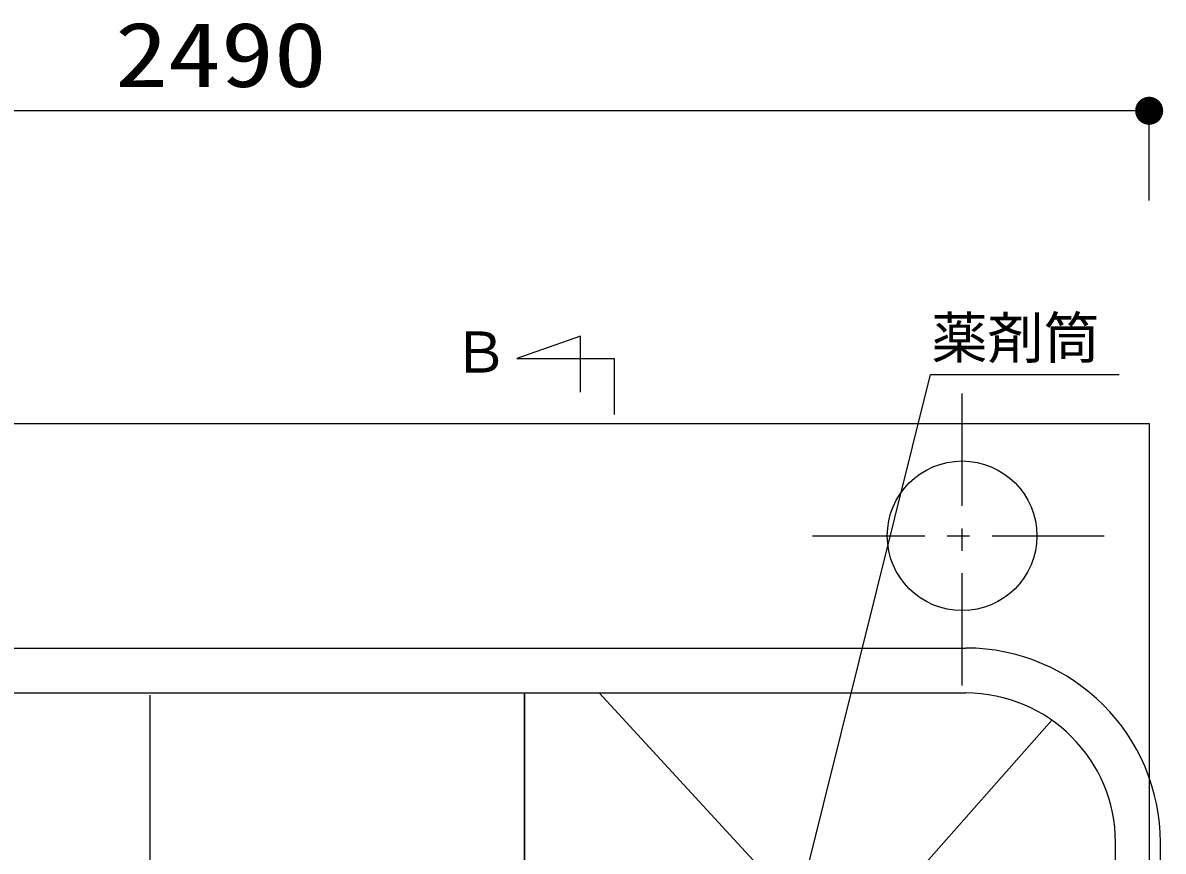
# Model space of a CAD drawing. Units: millimetres, scale not verified. Extents: x -8093 to 8093, y -5792 to 5792.
# Drawn here: x -5215 to -3691, y 1126 to 2233 of the extents above; entities that cross this region are included whole.
import ezdxf
from ezdxf.enums import TextEntityAlignment as Align

# ---------------------------------------------------------------- set-up
doc = ezdxf.new("R2010")
doc.units = ezdxf.units.MM
doc.header["$LTSCALE"] = 30
doc.linetypes.add('CHAIN1', pattern=[8, 5, -1, 1, -1])
for name, color, linetype, lineweight in [('0-1_00クル-フ-0躯体', 3, 'Continuous', 25), ('0-2_00クル-フ-1機器', 2, 'Continuous', 25), ('0-3_00クル-フ-6寸法', 132, 'Continuous', 25)]:
    doc.layers.add(name, color=color, linetype=linetype, lineweight=lineweight)
doc.styles.add('ＭＳ ゴシック', font='')
doc.styles.get('ＭＳ ゴシック').set_extended_font_data('MS Gothic')

msp = doc.modelspace()

# ---------------------------------------------------------------- linework, layer by layer
at = {"layer": '0-1_00クル-フ-0躯体', "color": 4}
for p, q in [((-4242.38, 794.81), (-4001.76, 1762.9)), ((-4001.76, 1762.9), (-3749.29, 1762.9))]:
    msp.add_line(p, q, dxfattribs=at)
at = {"layer": '0-1_00クル-フ-0躯体'}
for p, q in [((-5954.38, 1397.19), (-3954.38, 1397.19)), ((-5954.38, 1337.19), (-3954.38, 1337.19)), ((-5044.38, 137.19), (-5044.38, 1334.18)), ((-4544.38, 1337.19), (-4544.38, 137.19)), ((-4544.38, 1337.19), (-4544.38, 137.19)), ((-4444.38, 1337.19), (-4022.42, 879.07)), ((-4212.65, 879.07), (-3839.42, 1300.85)), ((-3754.38, 337.19), (-3754.38, 1137.19)), ((-3694.38, 337.19), (-3694.38, 1137.19))]:
    msp.add_line(p, q, dxfattribs=at)
for points in [[(-4469.46, 1739.22), (-4469.46, 1814.22), (-4554.46, 1784.22)], [(-4554.46, 1784.22), (-4424.46, 1784.22), (-4424.46, 1709.22)], [(-4544.38, 1337.19), (-4544.38, 137.19), (-4544.38, 1337.19)]]:
    msp.add_lwpolyline(points, dxfattribs=at)
for radius in [260, 200]:
    msp.add_arc((-3954.38, 1137.19), radius, 0, 90, dxfattribs=at)
at = {"layer": '0-2_00クル-フ-1機器', "linetype": 'CHAIN1'}
for p, q in [((-3959.38, 1347.19), (-3959.38, 1747.19)), ((-4159.38, 1547.19), (-3759.38, 1547.19))]:
    msp.add_line(p, q, dxfattribs=at)
at = {"layer": '0-2_00クル-フ-1機器'}
for p, q in [((-6199.38, 1697.19), (-3709.38, 1697.19)), ((-3709.38, 1697.19), (-3709.38, -222.81))]:
    msp.add_line(p, q, dxfattribs=at)
msp.add_circle((-3959.38, 1547.19), 100, dxfattribs=at)
at = {"layer": '0-3_00クル-フ-6寸法', "color": 4}
for p, q in [((-3709.38, 2115.19), (-6199.38, 2115.19)), ((-3709.38, 1995.19), (-3709.38, 2115.19))]:
    msp.add_line(p, q, dxfattribs=at)
at = {"layer": '0-3_00クル-フ-6寸法'}
for points in [[(-3709.38, 2115.19), (-3712.9, 2133.61), (-3710.56, 2133.9)], [(-3709.38, 2115.19), (-3710.56, 2133.9), (-3708.21, 2133.9)], [(-3709.38, 2115.19), (-3708.21, 2133.9), (-3705.87, 2133.61)], [(-3709.38, 2115.19), (-3727.98, 2117.54), (-3727.54, 2119.85)], [(-3709.38, 2115.19), (-3727.54, 2119.85), (-3726.82, 2122.09)], [(-3709.38, 2115.19), (-3726.82, 2122.09), (-3725.81, 2124.22)], [(-3709.38, 2115.19), (-3725.81, 2124.22), (-3724.55, 2126.21)], [(-3709.38, 2115.19), (-3724.55, 2126.21), (-3723.05, 2128.02)], [(-3709.38, 2115.19), (-3723.05, 2128.02), (-3721.33, 2129.64)], [(-3709.38, 2115.19), (-3721.33, 2129.64), (-3719.43, 2131.02)], [(-3709.38, 2115.19), (-3719.43, 2131.02), (-3717.37, 2132.15)], [(-3709.38, 2115.19), (-3717.37, 2132.15), (-3715.18, 2133.02)], [(-3709.38, 2115.19), (-3715.18, 2133.02), (-3712.9, 2133.61)], [(-3709.38, 2115.19), (-3705.87, 2133.61), (-3703.59, 2133.02)], [(-3709.38, 2115.19), (-3703.59, 2133.02), (-3701.4, 2132.15)], [(-3709.38, 2115.19), (-3701.4, 2132.15), (-3699.34, 2131.02)], [(-3709.38, 2115.19), (-3699.34, 2131.02), (-3697.43, 2129.64)], [(-3709.38, 2115.19), (-3697.43, 2129.64), (-3695.71, 2128.02)], [(-3709.38, 2115.19), (-3695.71, 2128.02), (-3694.21, 2126.21)], [(-3709.38, 2115.19), (-3694.21, 2126.21), (-3692.95, 2124.22)], [(-3709.38, 2115.19), (-3692.95, 2124.22), (-3691.95, 2122.09)], [(-3709.38, 2115.19), (-3691.95, 2122.09), (-3691.22, 2119.85)], [(-3709.38, 2115.19), (-3691.22, 2119.85), (-3690.78, 2117.54)], [(-3709.38, 2115.19), (-3728.13, 2115.19), (-3727.98, 2117.54)], [(-3709.38, 2115.19), (-3727.98, 2112.84), (-3728.13, 2115.19)], [(-3709.38, 2115.19), (-3727.54, 2110.53), (-3727.98, 2112.84)], [(-3709.38, 2115.19), (-3726.82, 2108.29), (-3727.54, 2110.53)], [(-3709.38, 2115.19), (-3725.81, 2106.16), (-3726.82, 2108.29)], [(-3709.38, 2115.19), (-3724.55, 2104.17), (-3725.81, 2106.16)], [(-3709.38, 2115.19), (-3723.05, 2102.35), (-3724.55, 2104.17)], [(-3709.38, 2115.19), (-3721.33, 2100.74), (-3723.05, 2102.35)], [(-3709.38, 2115.19), (-3719.43, 2099.36), (-3721.33, 2100.74)], [(-3709.38, 2115.19), (-3717.37, 2098.22), (-3719.43, 2099.36)], [(-3709.38, 2115.19), (-3715.18, 2097.36), (-3717.37, 2098.22)], [(-3709.38, 2115.19), (-3712.9, 2096.77), (-3715.18, 2097.36)], [(-3709.38, 2115.19), (-3710.56, 2096.48), (-3712.9, 2096.77)], [(-3709.38, 2115.19), (-3708.21, 2096.48), (-3710.56, 2096.48)], [(-3709.38, 2115.19), (-3690.78, 2117.54), (-3690.63, 2115.19)], [(-3709.38, 2115.19), (-3705.87, 2096.77), (-3708.21, 2096.48)], [(-3709.38, 2115.19), (-3703.59, 2097.36), (-3705.87, 2096.77)], [(-3709.38, 2115.19), (-3701.4, 2098.22), (-3703.59, 2097.36)], [(-3709.38, 2115.19), (-3699.34, 2099.36), (-3701.4, 2098.22)], [(-3709.38, 2115.19), (-3697.43, 2100.74), (-3699.34, 2099.36)], [(-3709.38, 2115.19), (-3695.71, 2102.35), (-3697.43, 2100.74)], [(-3709.38, 2115.19), (-3694.21, 2104.17), (-3695.71, 2102.35)], [(-3709.38, 2115.19), (-3692.95, 2106.16), (-3694.21, 2104.17)], [(-3709.38, 2115.19), (-3691.95, 2108.29), (-3692.95, 2106.16)], [(-3709.38, 2115.19), (-3691.22, 2110.53), (-3691.95, 2108.29)], [(-3709.38, 2115.19), (-3690.78, 2112.84), (-3691.22, 2110.53)], [(-3709.38, 2115.19), (-3690.63, 2115.19), (-3690.78, 2112.84)]]:
    msp.add_solid(points, dxfattribs=at)

# ---------------------------------------------------------------- texts
at = {"layer": '0-1_00クル-フ-0躯体', "color": 4, "style": 'ＭＳ ゴシック'}
for s, p in [('薬剤筒', (-4000.46, 1767.83)), ('Ｂ', (-4640.51, 1748.77))]:
    msp.add_text(s, height=54.99, dxfattribs=at).set_placement(p, align=Align.BOTTOM_LEFT)
at = {"layer": '0-3_00クル-フ-6寸法', "color": 3, "style": 'ＭＳ ゴシック', "width": 1.2}
msp.add_text('2490', height=86.66, dxfattribs=at).set_placement((-5091.53, 2121.04), align=Align.BOTTOM_LEFT)

doc.saveas('drawing.dxf')
